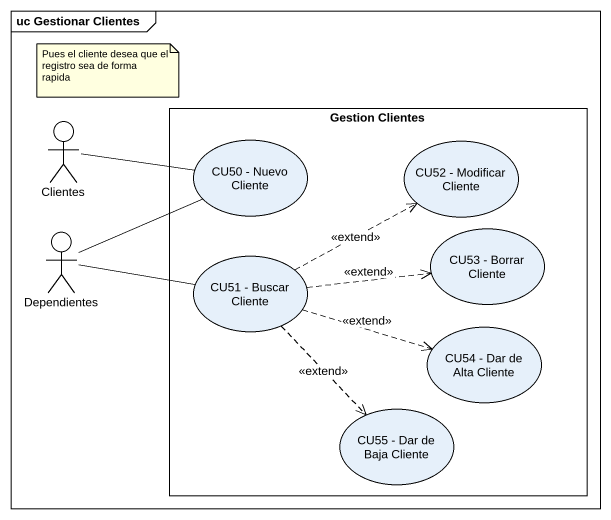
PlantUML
@startuml
mainframe uc Gestionar Clientes
actor Clientes
rectangle "Gestion Clientes" as Gestion_Clientes {
  usecase "CU50 - Nuevo Cliente" as CU50_Nuevo_Cliente
  usecase "CU52 - Modificar Cliente" as CU52_Modificar_Cliente
  usecase "CU53 - Borrar Cliente" as CU53_Borrar_Cliente
  usecase "CU51 - Buscar Cliente" as CU51_Buscar_Cliente
  usecase "CU54 - Dar de Alta Cliente" as CU54_Dar_de_Alta_Cliente
  usecase "CU55 - Dar de Baja Cliente" as CU55_Dar_de_Baja_Cliente
}
actor Dependientes
Clientes -right- CU50_Nuevo_Cliente
Dependientes -right- CU50_Nuevo_Cliente
Dependientes -right- CU51_Buscar_Cliente
CU51_Buscar_Cliente .right.> CU52_Modificar_Cliente : <<extend>>
CU51_Buscar_Cliente .right.> CU53_Borrar_Cliente : <<extend>>
CU51_Buscar_Cliente .right.> CU54_Dar_de_Alta_Cliente : <<extend>>
CU51_Buscar_Cliente ..> CU55_Dar_de_Baja_Cliente : <<extend>>
note as N1
  Pues el cliente desea que el
  registro sea de forma rapida
end note
@enduml
